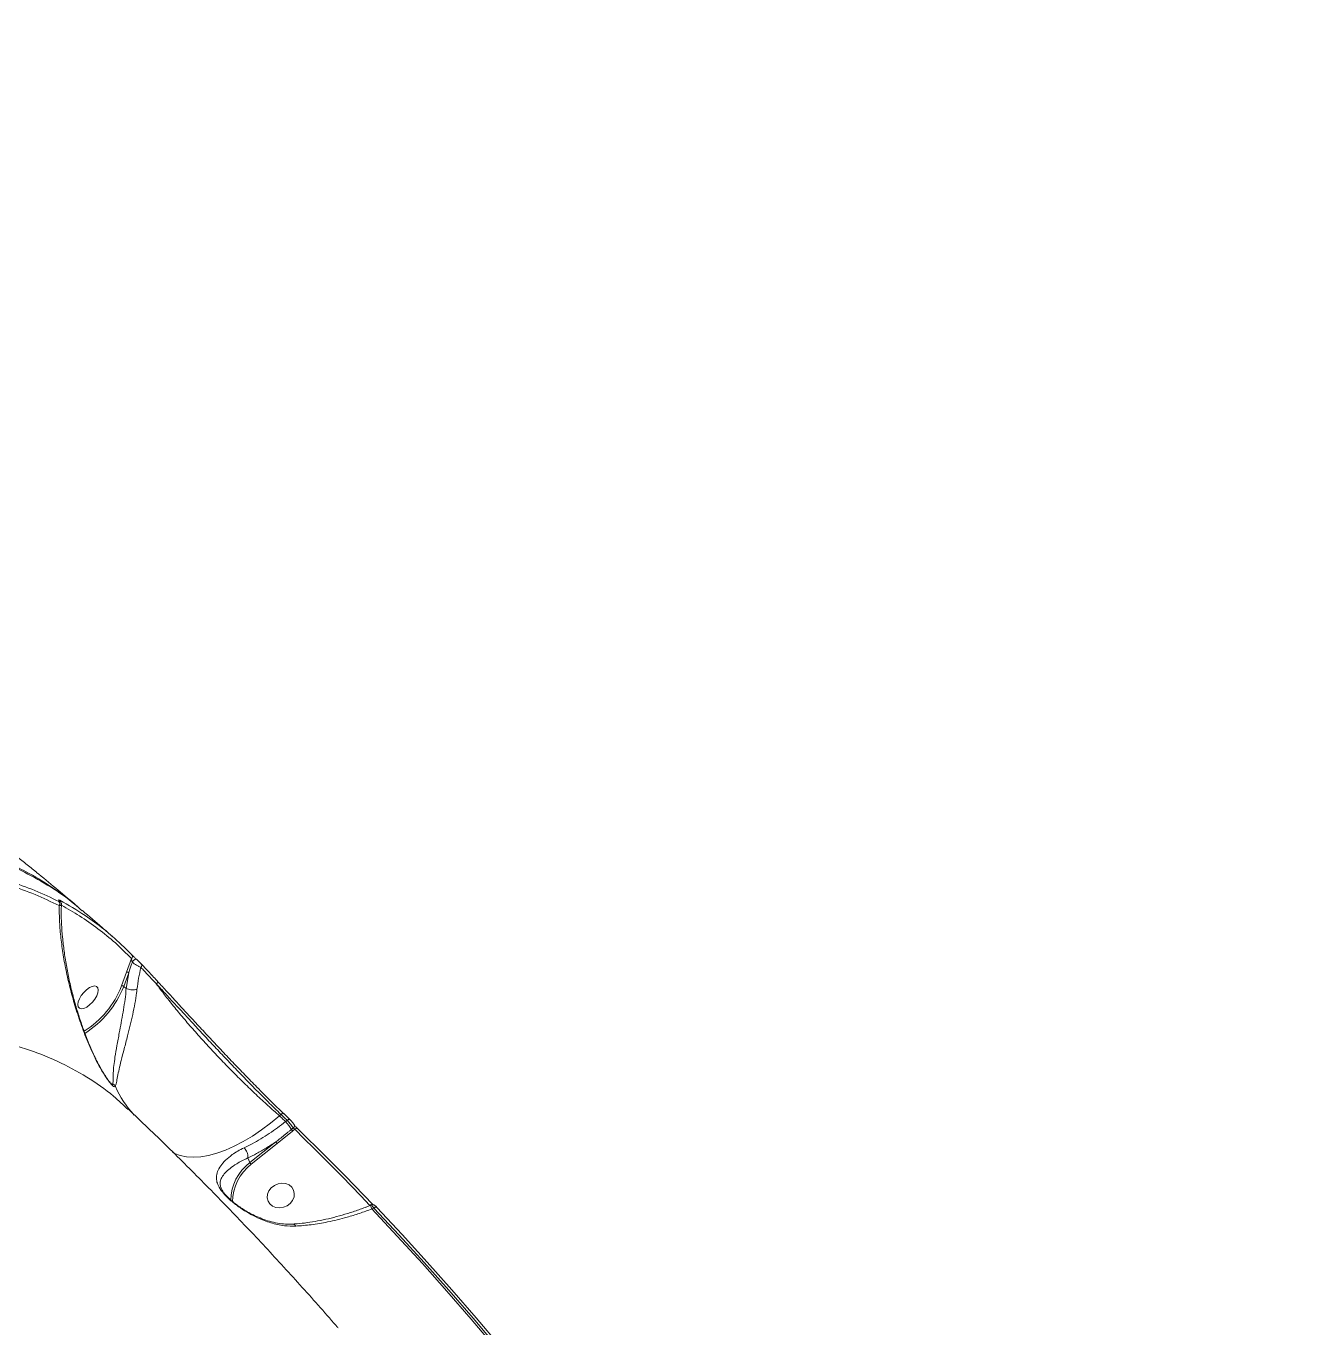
# Model space of a CAD drawing. Header units: millimetres. Extents: x -4335 to 4318, y -3792 to 3101.
# Drawn here: x 2334.4 to 2750.4, y 1159.3 to 1581.3 of the extents above; entities that cross this region are included whole.
import ezdxf

# ---------------------------------------------------------------- set-up
doc = ezdxf.new("R2010")
doc.units = ezdxf.units.MM
doc.layers.add('DIKOM_ЗОНА', color=80, linetype='Continuous')
doc.layers.add('DIKOM_ОБЪЕКТ', color=7, linetype='Continuous')

msp = doc.modelspace()

# ---------------------------------------------------------------- linework, layer by layer
at = {"layer": 'DIKOM_ЗОНА', "color": 3, "lineweight": 15}
msp.add_lwpolyline([(1629.814, 3100.338, -0.4205658), (4317.777, 469.92), (4317.777, -16.224, -0.4142136), (1317.777, -3016.224), (-2004.986, -3016.224, -0.4142136), (-3504.986, -1516.224), (-3504.986, 1600.338, -0.4142136), (-2004.986, 3100.338), (1629.814, 3100.338)], format="xyb", dxfattribs=at)
at = {"layer": 'DIKOM_ОБЪЕКТ', "color": 7, "linetype": 'Continuous', "lineweight": 15}
for p, q in [((2336.833, 1307.809), (2337.798, 1307.013)), ((2350.29, 1296.613), (2351.199, 1295.846)), ((2368.618, 1279.025), (2367.009, 1274.628)), ((2367.009, 1274.628), (2365.407, 1270.193)), ((2366.085, 1270.025), (2367.687, 1274.461)), ((2367.687, 1274.461), (2366.871, 1269.358)), ((2366.871, 1269.358), (2366.085, 1270.025)), ((2366.871, 1269.358), (2366.874, 1269.357)), ((2416.571, 1228.101), (2417.038, 1228.552)), ((2417.946, 1228.816), (2419.968, 1226.864)), ((2419.058, 1226.602), (2418.547, 1226.194)), ((2419.968, 1226.864), (2420.009, 1226.811)), ((2421.062, 1224.145), (2420.459, 1223.664)), ((2415.419, 1219.661), (2407.014, 1212.96)), ((2415.824, 1219.112), (2420.841, 1223.159)), ((2420.841, 1223.159), (2421.531, 1223.709)), ((2407.418, 1212.412), (2415.824, 1219.112)), ((2406.329, 1214.42), (2407.014, 1212.96)), ((2444.626, 1198.337), (2444.457, 1198.511)), ((2446.138, 1199.091), (2446.392, 1199.195)), ((2446.547, 1197.918), (2447.194, 1198.183))]:
    msp.add_line(p, q, dxfattribs=at)
at = {"layer": 'DIKOM_ОБЪЕКТ', "color": 7, "linetype": 'Continuous', "lineweight": 15, "flags": 128}
for points in [[(2368.868, 1277.859), (2369, 1278.07), (2369.169, 1278.289), (2369.361, 1278.498), (2369.559, 1278.68), (2369.749, 1278.821), (2369.915, 1278.909), (2370.043, 1278.938), (2370.124, 1278.904)], [(2357.697, 1269.549), (2357.296, 1270.003), (2356.67, 1270.172), (2355.869, 1270.042), (2354.958, 1269.624), (2354.011, 1268.95), (2353.105, 1268.077), (2352.313, 1267.074), (2351.699, 1266.023), (2351.313, 1265.009), (2351.186, 1264.114), (2351.329, 1263.411), (2351.73, 1262.956), (2352.356, 1262.787), (2353.157, 1262.917), (2354.067, 1263.336), (2355.014, 1264.009), (2355.92, 1264.882), (2356.713, 1265.885), (2357.327, 1266.937), (2357.713, 1267.951), (2357.84, 1268.845), (2357.697, 1269.549)], [(2376.715, 1270.773), (2376.829, 1270.922), (2376.917, 1271.079), (2376.978, 1271.24), (2377.009, 1271.398), (2377.008, 1271.549), (2376.977, 1271.686), (2376.915, 1271.805), (2376.826, 1271.902)], [(2416.571, 1228.101), (2413.692, 1225.709), (2410.761, 1223.506), (2407.805, 1221.511), (2404.851, 1219.742), (2401.925, 1218.216), (2399.055, 1216.947), (2396.266, 1215.946), (2393.585, 1215.223), (2391.035, 1214.784), (2388.639, 1214.632), (2386.42, 1214.77), (2384.398, 1215.196), (2382.591, 1215.906), (2381.865, 1216.309)], [(2418.547, 1226.194), (2418.3, 1226.433), (2418.053, 1226.671), (2417.806, 1226.91), (2417.559, 1227.148), (2417.312, 1227.387), (2417.065, 1227.625), (2416.818, 1227.863), (2416.571, 1228.101)], [(2417.038, 1228.552), (2417.184, 1228.667), (2417.331, 1228.761), (2417.477, 1228.831), (2417.613, 1228.874), (2417.737, 1228.889), (2417.843, 1228.875), (2417.927, 1228.832), (2417.946, 1228.816)], [(2417.038, 1228.552), (2417.291, 1228.309), (2417.544, 1228.065), (2417.797, 1227.821), (2418.049, 1227.578), (2418.302, 1227.334), (2418.554, 1227.09), (2418.806, 1226.846), (2419.058, 1226.602)], [(2419.058, 1226.602), (2419.204, 1226.717), (2419.352, 1226.811), (2419.498, 1226.88), (2419.635, 1226.923), (2419.759, 1226.937), (2419.865, 1226.923), (2419.949, 1226.88), (2419.968, 1226.864)], [(2421.531, 1223.709), (2421.678, 1223.823), (2421.827, 1223.917), (2421.973, 1223.987), (2422.111, 1224.029), (2422.235, 1224.043), (2422.342, 1224.028), (2422.426, 1223.984), (2422.486, 1223.913)], [(2446.905, 1199.251), (2443.906, 1202.378), (2440.892, 1205.493), (2437.863, 1208.596), (2434.818, 1211.685), (2431.758, 1214.762), (2428.682, 1217.825), (2425.591, 1220.876), (2422.486, 1223.913)], [(2421.531, 1223.709), (2424.635, 1220.674), (2427.723, 1217.626), (2430.796, 1214.565), (2433.854, 1211.491), (2436.896, 1208.404), (2439.923, 1205.304), (2442.934, 1202.192), (2445.93, 1199.067)], [(2414.94, 1205.525), (2416.116, 1206.031), (2417.365, 1206.229), (2418.585, 1206.103), (2419.677, 1205.663), (2420.553, 1204.944), (2421.142, 1204.006), (2421.396, 1202.923), (2421.295, 1201.784), (2420.847, 1200.681), (2420.087, 1199.704), (2419.079, 1198.93), (2417.902, 1198.424), (2416.654, 1198.226), (2415.434, 1198.353), (2414.341, 1198.793), (2413.465, 1199.511), (2412.876, 1200.45), (2412.622, 1201.532), (2412.723, 1202.671), (2413.172, 1203.774), (2413.931, 1204.752), (2414.94, 1205.525)], [(2445.93, 1199.067), (2446.081, 1199.178), (2446.234, 1199.268), (2446.383, 1199.334), (2446.524, 1199.373), (2446.651, 1199.384), (2446.759, 1199.367), (2446.845, 1199.322), (2446.865, 1199.304)], [(2447.194, 1198.183), (2447.344, 1198.293), (2447.497, 1198.382), (2447.646, 1198.448), (2447.786, 1198.487), (2447.913, 1198.499), (2448.022, 1198.482), (2448.108, 1198.438), (2448.111, 1198.435)], [(2508.982, 1124.924), (2501.619, 1134.371), (2494.128, 1143.728), (2486.51, 1152.995), (2478.766, 1162.169), (2470.896, 1171.249), (2462.902, 1180.235), (2454.786, 1189.125), (2446.547, 1197.918)], [(2447.194, 1198.183), (2455.414, 1189.406), (2463.513, 1180.533), (2471.489, 1171.564), (2479.341, 1162.502), (2487.069, 1153.346), (2494.671, 1144.099), (2502.147, 1134.76), (2509.495, 1125.333)], [(2510.521, 1125.458), (2503.166, 1134.893), (2495.685, 1144.239), (2488.076, 1153.494), (2480.342, 1162.657), (2472.483, 1171.727), (2464.5, 1180.703), (2456.395, 1189.584), (2448.168, 1198.368)]]:
    msp.add_lwpolyline(points, dxfattribs=at)
at = {"layer": 'DIKOM_ОБЪЕКТ', "color": 7, "linetype": 'Continuous', "lineweight": 15}
for centre, radius, start, end in [((2344.373, 1296.824), 1.001, 322.3552, 45.12596), ((2344.761, 1297.314), 0.895, 359.02756, 47.61814), ((2367.967, 1279.68), 0.923, 314.8301, 45.34698), ((2367.183, 1273.874), 0.773, 49.31345, 102.98892), ((2371.034, 1276.8), 0.892, 315.5747, 44.37056), ((2336.755, 1281.515), 30.808, 302.27636, 338.4381), ((2365.581, 1269.439), 0.773, 49.31345, 102.98892), ((2336.5, 1281.731), 31.817, 302.22168, 338.41406), ((2361.165, 1236.384), 2.52, 28.71445, 55.81114), ((2392.283, 1250.065), 31.483, 203.33489, 223.65362), ((2407.44, 1215.81), 15.205, 31.10371, 43.07505), ((2420.623, 1224.836), 0.819, 302.43242, 40.05756), ((2417.807, 1220.999), 2.737, 209.26563, 223.57017), ((2423.057, 1225.231), 3.034, 211.08666, 223.08393), ((2416.395, 1200.482), 15.611, 126.9375, 179.13446), ((2416.706, 1200.232), 15.317, 127.32634, 180.21771), ((2409.408, 1214.303), 2.745, 209.28332, 223.54653), ((2454.171, 1201.245), 8.319, 195.01251, 203.57407)]:
    msp.add_arc(centre, radius, start, end, dxfattribs=at)
for points, knots in [([(2289.094, 1343.46), (2290.675, 1342.285), (2293.838, 1339.935), (2298.693, 1336.357), (2303.443, 1332.87), (2308.024, 1329.513), (2312.614, 1326.148), (2317.151, 1322.81), (2321.573, 1319.536), (2325.82, 1316.36), (2329.815, 1313.326), (2333.547, 1310.44), (2335.739, 1308.685), (2336.833, 1307.809)], [0, 0, 0, 0, 0.1021849, 0.2043687, 0.2924905, 0.3808917, 0.4690133, 0.5574037, 0.6460759, 0.7344676, 0.8228823, 0.9115808, 1, 1, 1, 1]), ([(2319.001, 1312.919), (2321.007, 1312.302), (2326.244, 1310.693), (2334.016, 1307.112), (2342.397, 1302.349), (2348.595, 1298.131), (2351.785, 1295.265), (2352.615, 1294.52)], [0, 0, 0, 0, 0.1562131, 0.4077646, 0.6596097, 0.9114538, 1, 1, 1, 1]), ([(2345.079, 1297.533), (2342.506, 1298.764), (2337.36, 1301.226), (2329.053, 1304.154), (2320.358, 1306.564), (2314.194, 1307.644), (2311.112, 1308.183)], [0, 0, 0, 0, 0.2490979, 0.4981933, 0.7490968, 1, 1, 1, 1]), ([(2351.854, 1295.187), (2351.276, 1295.724), (2348.409, 1298.385), (2342.62, 1302.436), (2335.382, 1306.85), (2330.474, 1309.156), (2328.475, 1310.095)], [0, 0, 0, 0, 0.0858215, 0.425571, 0.7660893, 1, 1, 1, 1]), ([(2311.277, 1306.84), (2314.33, 1306.305), (2320.436, 1305.237), (2329.095, 1302.845), (2337.407, 1299.923), (2342.579, 1297.449), (2345.165, 1296.213)], [0, 0, 0, 0, 0.2490977, 0.4981939, 0.7490984, 1, 1, 1, 1]), ([(2337.779, 1306.99), (2339.867, 1305.298), (2343.971, 1301.971), (2348.002, 1298.552), (2349.982, 1296.872)], [0, 0, 0, 0, 0.5086799, 1, 1, 1, 1]), ([(2345.364, 1297.975), (2345.327, 1297.995), (2345.141, 1298.092), (2344.947, 1298.162), (2344.919, 1298.092), (2345.015, 1297.955), (2345.153, 1297.821), (2345.222, 1297.754)], [0, 0, 0, 0, 0.0951001, 0.4719526, 0.7157751, 0.8572228, 1, 1, 1, 1]), ([(2345.222, 1297.754), (2345.289, 1297.689), (2345.424, 1297.559), (2345.514, 1297.427), (2345.482, 1297.361), (2345.292, 1297.427), (2345.113, 1297.516), (2345.079, 1297.533)], [0, 0, 0, 0, 0.1455848, 0.2899599, 0.5320966, 0.9098282, 1, 1, 1, 1]), ([(2345.165, 1296.213), (2345.224, 1296.214), (2345.53, 1296.222), (2345.852, 1296.319), (2345.851, 1296.554), (2345.851, 1296.624)], [0, 0, 0, 0, 0.1411254, 0.7438641, 1, 1, 1, 1]), ([(2345.165, 1296.213), (2345.174, 1294.658), (2345.191, 1291.473), (2345.596, 1286.366), (2346.292, 1280.953), (2347.305, 1275.311), (2348.614, 1269.594), (2350.198, 1263.863), (2352.092, 1258.08), (2354.332, 1252.122), (2356.234, 1248.049), (2357.184, 1246.014)], [0, 0, 0, 0, 0.1079559, 0.2212639, 0.3345707, 0.4497833, 0.5649852, 0.6720707, 0.7791289, 0.8896213, 1, 1, 1, 1]), ([(2345.168, 1297.823), (2345.168, 1297.824), (2345.165, 1297.827), (2345.204, 1297.783), (2345.297, 1297.695), (2345.404, 1297.601), (2345.469, 1297.545), (2345.477, 1297.539)], [0, 0, 0, 0, 0.1032588, 0.3530865, 0.6363025, 0.9572832, 1, 1, 1, 1]), ([(2368.616, 1280.337), (2368.398, 1280.562), (2367.307, 1281.692), (2364.396, 1284.547), (2359.664, 1288.649), (2353.1, 1293.527), (2348.132, 1296.383), (2345.364, 1297.975)], [0, 0, 0, 0, 0.0321641, 0.1608347, 0.4183952, 0.6759573, 1, 1, 1, 1]), ([(2345.364, 1297.627), (2345.411, 1297.582), (2345.569, 1297.432), (2345.715, 1297.242), (2345.866, 1296.921), (2345.874, 1296.722), (2345.877, 1296.631)], [0, 0, 0, 0, 0.1710356, 0.5686374, 0.8014999, 1, 1, 1, 1]), ([(2345.869, 1296.623), (2345.843, 1295.816), (2345.777, 1293.741), (2345.896, 1290.177), (2346.201, 1285.947), (2346.72, 1281.487), (2347.439, 1276.861), (2348.364, 1272.156), (2349.477, 1267.474), (2350.754, 1262.88), (2352.14, 1258.545), (2353.559, 1254.557), (2354.989, 1250.966), (2356.182, 1248.2), (2356.955, 1246.629), (2357.185, 1246.16)], [0, 0, 0, 0, 0.0568151, 0.1461646, 0.2372196, 0.3299966, 0.4244973, 0.5182334, 0.6084058, 0.6951593, 0.7785023, 0.8498723, 0.9146553, 0.9745287, 1, 1, 1, 1]), ([(2345.863, 1296.362), (2347.847, 1295.236), (2351.965, 1292.9), (2357.782, 1288.785), (2363.437, 1284.191), (2366.891, 1280.747), (2368.618, 1279.025)], [0, 0, 0, 0, 0.2360342, 0.4897579, 0.7448786, 1, 1, 1, 1]), ([(2352.678, 1294.594), (2354.834, 1292.771), (2358.164, 1289.955), (2361.43, 1287.069), (2362.582, 1286.051)], [0, 0, 0, 0, 0.6472278, 1, 1, 1, 1]), ([(2370.124, 1278.904), (2370.093, 1278.931), (2369.96, 1279.05), (2369.685, 1279.301), (2369.295, 1279.665), (2368.898, 1280.048), (2368.712, 1280.238), (2368.616, 1280.337)], [0, 0, 0, 0, 0.0490807, 0.217921, 0.4266654, 0.7022363, 1, 1, 1, 1]), ([(2368.618, 1279.025), (2368.618, 1278.906), (2368.618, 1278.685), (2368.669, 1278.357), (2368.738, 1278.11), (2368.801, 1277.967), (2368.84, 1277.898), (2368.859, 1277.871), (2368.868, 1277.859)], [0, 0, 0, 0, 0.3482449, 0.649158, 0.844489, 0.9342025, 0.9695515, 1, 1, 1, 1]), ([(2371.672, 1277.424), (2371.566, 1277.533), (2371.356, 1277.75), (2370.935, 1278.157), (2370.507, 1278.559), (2370.248, 1278.792), (2370.124, 1278.904)], [0, 0, 0, 0, 0.2974949, 0.589051, 0.8028772, 1, 1, 1, 1]), ([(2367.687, 1274.461), (2367.777, 1274.727), (2368.161, 1275.864), (2368.561, 1276.993), (2368.868, 1277.859)], [0, 0, 0, 0, 0.2343101, 1, 1, 1, 1]), ([(2368.868, 1277.859), (2369.08, 1277.698), (2369.509, 1277.374), (2370.272, 1276.879), (2371.055, 1276.435), (2371.466, 1276.262), (2371.671, 1276.176)], [0, 0, 0, 0, 0.2146974, 0.4347998, 0.7188147, 1, 1, 1, 1]), ([(2370.375, 1269.078), (2370.524, 1270.296), (2370.821, 1272.742), (2371.387, 1275.028), (2371.671, 1276.176)], [0, 0, 0, 0, 0.4978692, 1, 1, 1, 1]), ([(2371.671, 1276.176), (2372.418, 1275.383), (2373.923, 1273.786), (2375.78, 1271.782), (2376.715, 1270.773)], [0, 0, 0, 0, 0.4964793, 1, 1, 1, 1]), ([(2376.826, 1271.902), (2375.883, 1272.919), (2373.985, 1274.967), (2372.446, 1276.601), (2371.672, 1277.424)], [0, 0, 0, 0, 0.4964932, 1, 1, 1, 1]), ([(2416.571, 1228.101), (2415.335, 1229.19), (2412.865, 1231.367), (2409.009, 1234.94), (2405.093, 1238.698), (2401.156, 1242.612), (2397.251, 1246.629), (2393.43, 1250.701), (2389.738, 1254.775), (2386.226, 1258.797), (2382.947, 1262.711), (2379.94, 1266.468), (2377.922, 1269.119), (2376.91, 1270.507), (2376.715, 1270.773)], [0, 0, 0, 0, 0.0874418, 0.1748853, 0.2633136, 0.352019, 0.440446, 0.5297506, 0.6193381, 0.7086421, 0.7985507, 0.8887521, 0.9786597, 1, 1, 1, 1]), ([(2376.715, 1270.773), (2377.653, 1269.764), (2379.532, 1267.742), (2382.678, 1264.337), (2386.02, 1260.72), (2389.556, 1256.902), (2393.233, 1252.953), (2397.012, 1248.929), (2400.851, 1244.887), (2404.705, 1240.881), (2408.735, 1236.759), (2412.898, 1232.58), (2415.658, 1229.895), (2417.038, 1228.552)], [0, 0, 0, 0, 0.0883724, 0.177024, 0.2653926, 0.3537675, 0.4424253, 0.5308005, 0.6189447, 0.7073707, 0.7955186, 0.8977583, 1, 1, 1, 1]), ([(2417.988, 1228.762), (2416.577, 1230.131), (2413.755, 1232.87), (2409.501, 1237.133), (2405.384, 1241.341), (2401.448, 1245.43), (2397.528, 1249.559), (2393.67, 1253.67), (2389.917, 1257.706), (2386.31, 1261.61), (2382.901, 1265.311), (2379.695, 1268.796), (2377.781, 1270.868), (2376.826, 1271.902)], [0, 0, 0, 0, 0.1021851, 0.2043685, 0.2924921, 0.380893, 0.4690134, 0.5574038, 0.6460785, 0.7344686, 0.8228826, 0.9115803, 1, 1, 1, 1]), ([(2366.874, 1269.357), (2366.874, 1269.356), (2366.788, 1269.011), (2366.812, 1267.623), (2366.369, 1265.024), (2365.871, 1261.621), (2365.251, 1258.243), (2364.556, 1254.58), (2363.84, 1250.786), (2363.237, 1247.24), (2362.853, 1244.29), (2362.632, 1241.839), (2362.618, 1239.698), (2362.594, 1238.878), (2362.582, 1238.469)], [0, 0, 0, 0, 0.0000122, 0.026507, 0.1091011, 0.1917764, 0.2751705, 0.3586297, 0.4732181, 0.587937, 0.6862703, 0.7846241, 0.8924887, 1, 1, 1, 1]), ([(2363.376, 1237.595), (2363.484, 1237.949), (2363.701, 1238.659), (2364.029, 1240.714), (2364.56, 1243.137), (2365.266, 1246.097), (2366.207, 1249.707), (2367.235, 1253.612), (2368.192, 1257.405), (2369.014, 1260.937), (2369.732, 1264.511), (2370.168, 1267.239), (2370.334, 1268.715), (2370.375, 1269.078)], [0, 0, 0, 0, 0.1071424, 0.2145816, 0.3113474, 0.4080948, 0.5217541, 0.6352973, 0.719265, 0.8031783, 0.8878227, 0.9724061, 1, 1, 1, 1]), ([(2370.375, 1269.078), (2370.344, 1269.068), (2370.221, 1269.027), (2369.863, 1268.944), (2369.224, 1268.882), (2368.379, 1268.929), (2367.542, 1269.086), (2367.097, 1269.266), (2366.874, 1269.357)], [0, 0, 0, 0, 0.0342979, 0.1364927, 0.3523771, 0.5682492, 0.7841335, 1, 1, 1, 1]), ([(1945.588, 1009.558), (1949.26, 1014.6), (1956.609, 1024.689), (1968.142, 1039.568), (1980.009, 1054.214), (1992.384, 1068.766), (2005.25, 1083.183), (2018.594, 1097.418), (2032.202, 1111.238), (2046.496, 1125.05), (2061.485, 1138.763), (2077.155, 1152.287), (2092.983, 1165.157), (2108.895, 1177.315), (2124.816, 1188.701), (2140.677, 1199.261), (2156.451, 1208.964), (2172.113, 1217.814), (2187.631, 1225.802), (2202.933, 1232.891), (2217.947, 1239.048), (2232.61, 1244.239), (2246.89, 1248.44), (2260.774, 1251.666), (2274.231, 1253.919), (2287.199, 1255.19), (2299.617, 1255.471), (2311.66, 1254.737), (2323.253, 1252.916), (2334.334, 1249.967), (2344.678, 1245.94), (2354.187, 1240.779), (2361.836, 1235.533), (2365.941, 1231.594), (2367.476, 1230.12)], [0, 0, 0, 0, 0.0281453, 0.0563243, 0.0845033, 0.1126486, 0.141948, 0.1712857, 0.2006231, 0.2299225, 0.2621663, 0.2945124, 0.3269104, 0.3593082, 0.3916539, 0.4238971, 0.4560338, 0.4882724, 0.5205626, 0.5528526, 0.5850908, 0.6172272, 0.6492873, 0.6814485, 0.7136615, 0.7458743, 0.7780353, 0.8100952, 0.843954, 0.8778427, 0.9117015, 0.9456723, 0.9796733, 1, 1, 1, 1]), ([(2357.184, 1246.014), (2357.189, 1246.027), (2357.209, 1246.084), (2357.181, 1246.12), (2357.16, 1246.148)], [0, 0, 0, 0, 0.221831, 1, 1, 1, 1]), ([(2357.184, 1246.014), (2357.934, 1244.596), (2358.964, 1242.648), (2360.383, 1240.496), (2361.336, 1239.163), (2362.257, 1238.046), (2363.045, 1237.342), (2363.255, 1237.502), (2363.376, 1237.595)], [0, 0, 0, 0, 0.3030741, 0.4164307, 0.5295199, 0.6687637, 0.8085443, 1, 1, 1, 1]), ([(2357.208, 1246.165), (2357.444, 1245.673), (2357.901, 1244.72), (2358.406, 1243.836), (2358.65, 1243.408)], [0, 0, 0, 0, 0.5162772, 1, 1, 1, 1]), ([(2358.65, 1243.408), (2358.748, 1243.232), (2359.135, 1242.527), (2359.81, 1241.448), (2360.609, 1240.246), (2361.25, 1239.379), (2361.724, 1238.792), (2361.998, 1238.505), (2362.029, 1238.48), (2362.042, 1238.469)], [0, 0, 0, 0, 0.0734114, 0.293294, 0.4886537, 0.6681222, 0.7960056, 0.9151219, 1, 1, 1, 1]), ([(2362.582, 1238.469), (2362.558, 1238.284), (2362.528, 1238.041), (2362.145, 1238.398), (2362.054, 1238.483)], [0, 0, 0, 0, 0.761769, 1, 1, 1, 1]), ([(2367.579, 1230.229), (2369.689, 1228.232), (2376.099, 1222.164), (2386.617, 1211.841), (2399.072, 1199.214), (2411.289, 1186.381), (2423.235, 1173.327), (2431.323, 1164.302), (2435.358, 1159.574), (2435.57, 1159.325)], [0, 0, 0, 0, 0.08856, 0.2690798, 0.4495054, 0.6298005, 0.8099705, 0.9900204, 1, 1, 1, 1]), ([(2418.547, 1226.194), (2416.799, 1224.877), (2413.253, 1222.204), (2408.696, 1219.487), (2405.989, 1218.154), (2405.107, 1217.72)], [0, 0, 0, 0, 0.39588, 0.8032194, 1, 1, 1, 1]), ([(2419.058, 1226.602), (2419.085, 1226.575), (2419.286, 1226.371), (2419.69, 1225.934), (2420.241, 1225.284), (2420.735, 1224.646), (2420.953, 1224.312), (2421.062, 1224.145)], [0, 0, 0, 0, 0.0372505, 0.2780889, 0.5188846, 0.7593819, 1, 1, 1, 1]), ([(2421.25, 1225.364), (2421.181, 1225.462), (2421.045, 1225.659), (2420.739, 1226.034), (2420.398, 1226.417), (2420.149, 1226.674), (2420.026, 1226.794), (2420.009, 1226.811)], [0, 0, 0, 0, 0.2407845, 0.48137, 0.7221388, 0.9627831, 1, 1, 1, 1]), ([(2421.062, 1224.145), (2421.089, 1224.116), (2421.143, 1224.057), (2421.259, 1223.944), (2421.387, 1223.828), (2421.48, 1223.75), (2421.525, 1223.714), (2421.531, 1223.709)], [0, 0, 0, 0, 0.2401766, 0.4812647, 0.7222824, 0.9628879, 1, 1, 1, 1]), ([(2422.486, 1223.913), (2422.469, 1223.929), (2422.345, 1224.05), (2422.098, 1224.308), (2421.759, 1224.692), (2421.453, 1225.068), (2421.317, 1225.265), (2421.25, 1225.364)], [0, 0, 0, 0, 0.0372566, 0.2778766, 0.5185658, 0.7592866, 1, 1, 1, 1]), ([(2406.329, 1214.42), (2407.262, 1214.881), (2409.232, 1215.855), (2412.278, 1217.599), (2414.369, 1218.972), (2415.419, 1219.661)], [0, 0, 0, 0, 0.3093488, 0.6532121, 1, 1, 1, 1]), ([(2420.459, 1223.664), (2420.201, 1223.459), (2418.91, 1222.429), (2417.239, 1221.084), (2415.81, 1219.967), (2415.419, 1219.661)], [0, 0, 0, 0, 0.153665, 0.7683158, 1, 1, 1, 1]), ([(2405.107, 1217.72), (2404.41, 1217.365), (2403.014, 1216.654), (2400.941, 1215.294), (2398.998, 1213.693), (2397.408, 1211.858), (2396.403, 1210.032), (2396.04, 1208.295), (2396.225, 1206.63), (2396.927, 1204.918), (2398.129, 1203.246), (2399.562, 1201.738), (2400.855, 1200.549), (2402.326, 1199.355), (2404.25, 1197.958), (2406.618, 1196.472), (2409.888, 1194.776), (2413.742, 1193.305), (2417.927, 1192.348), (2420.61, 1192.335), (2421.832, 1192.329)], [0, 0, 0, 0, 0.0450784, 0.0901819, 0.1588895, 0.2276842, 0.2984033, 0.3691138, 0.4250469, 0.4808197, 0.5408185, 0.5713833, 0.6019548, 0.6344654, 0.6670287, 0.719846, 0.7727699, 0.8528832, 0.9329876, 1, 1, 1, 1]), ([(2406.328, 1214.423), (2406.345, 1214.629), (2406.379, 1215.041), (2406.211, 1215.818), (2405.9, 1216.604), (2405.53, 1217.218), (2405.253, 1217.565), (2405.134, 1217.691), (2405.107, 1217.72)], [0, 0, 0, 0, 0.2123537, 0.4246942, 0.6370406, 0.8493844, 0.9654703, 1, 1, 1, 1]), ([(2397.81, 1204.383), (2397.653, 1204.745), (2397.29, 1205.585), (2397.333, 1206.788), (2397.812, 1208.151), (2398.891, 1209.586), (2400.488, 1211.057), (2402.363, 1212.367), (2404.358, 1213.505), (2405.646, 1214.12), (2406.328, 1214.423), (2406.328, 1214.423)], [0, 0, 0, 0, 0.0893659, 0.2072339, 0.3573567, 0.5105167, 0.6571532, 0.8073577, 0.9028264, 0.9999491, 1, 1, 1, 1]), ([(2406.328, 1214.423), (2406.328, 1214.422), (2406.328, 1214.421), (2406.329, 1214.42), (2406.329, 1214.42)], [0, 0, 0, 0, 0.7967454, 1, 1, 1, 1]), ([(2397.782, 1204.388), (2397.84, 1204.261), (2397.985, 1203.946), (2398.41, 1203.307), (2399.035, 1202.525), (2399.847, 1201.666), (2400.836, 1200.74), (2402.013, 1199.764), (2403.361, 1198.757), (2404.897, 1197.728), (2406.666, 1196.678), (2408.672, 1195.645), (2410.932, 1194.675), (2413.389, 1193.849), (2415.957, 1193.254), (2418.517, 1192.921), (2420.18, 1192.965), (2420.999, 1192.986)], [0, 0, 0, 0, 0.0347513, 0.0862502, 0.1341068, 0.1803183, 0.2294603, 0.2815373, 0.3354796, 0.3956064, 0.4632822, 0.5394326, 0.6233327, 0.716581, 0.8121261, 0.9074812, 1, 1, 1, 1]), ([(2421.009, 1193.005), (2421.43, 1193.028), (2422.908, 1193.11), (2425.567, 1193.437), (2428.964, 1193.981), (2432.46, 1194.715), (2436.017, 1195.619), (2439.605, 1196.699), (2442.993, 1197.855), (2445.149, 1198.72), (2446.128, 1199.112)], [0, 0, 0, 0, 0.0536709, 0.1882186, 0.3243646, 0.4620834, 0.6012248, 0.7415296, 0.8826635, 1, 1, 1, 1]), ([(2446.395, 1199.189), (2446.423, 1199.173), (2446.482, 1199.141), (2446.77, 1198.778), (2447.053, 1198.38), (2447.194, 1198.183)], [0, 0, 0, 0, 0.3181967, 0.6609945, 1, 1, 1, 1]), ([(2446.399, 1199.183), (2446.431, 1199.2), (2446.55, 1199.265), (2446.776, 1199.279), (2447.029, 1199.25), (2447.239, 1199.172), (2447.421, 1199.068), (2447.66, 1198.886), (2447.898, 1198.664), (2448.112, 1198.435), (2448.159, 1198.384)], [0, 0, 0, 0, 0.0442956, 0.1619521, 0.2650429, 0.3597699, 0.4552324, 0.5932628, 0.9106359, 1, 1, 1, 1]), ([(2421.832, 1192.329), (2423.506, 1192.458), (2426.881, 1192.717), (2432.488, 1193.675), (2437.745, 1194.953), (2442.554, 1196.429), (2445.212, 1197.42), (2446.547, 1197.918)], [0, 0, 0, 0, 0.2106455, 0.4247492, 0.6762082, 0.837394, 1, 1, 1, 1]), ([(2421.001, 1192.958), (2421.028, 1192.968), (2421.179, 1193.019), (2421.458, 1192.839), (2421.703, 1192.557), (2421.815, 1192.361), (2421.832, 1192.329)], [0, 0, 0, 0, 0.0964843, 0.5348357, 0.9252978, 1, 1, 1, 1])]:
    msp.add_open_spline(points, degree=3, knots=knots, dxfattribs=at)

doc.saveas('drawing.dxf')
